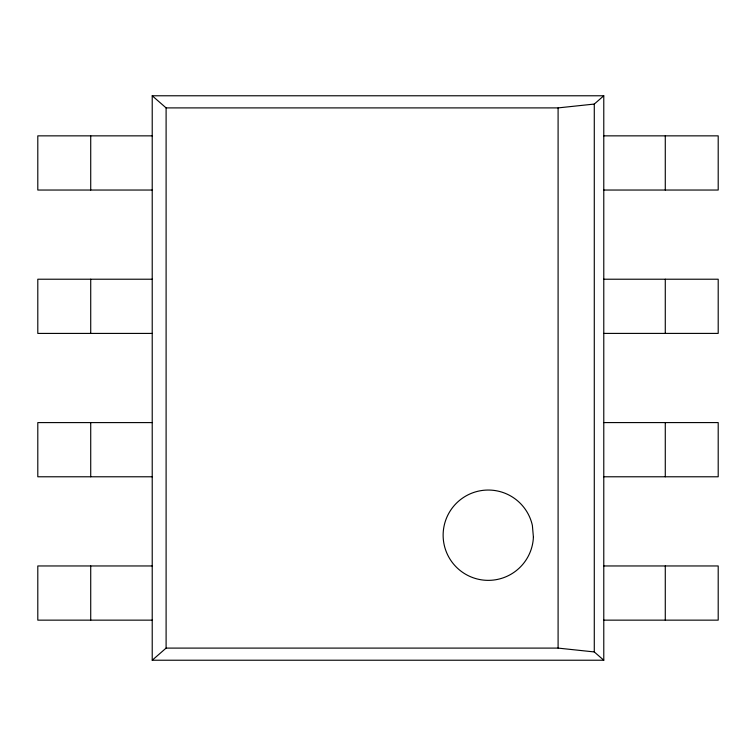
<?xml version="1.0" encoding="UTF-8"?>
<svg xmlns="http://www.w3.org/2000/svg" width="756" height="756" viewBox="0 0 756 756"><rect width="100%" height="100%" fill="white"/><g stroke="black" fill="none" stroke-linecap="round" stroke-linejoin="round"><path stroke-width="1.13" d="M152.221 95.776L166.103 107.9L558.098 107.9L594.282 104.063L603.779 95.776L603.779 660.224L152.221 660.224L152.221 95.776L603.779 95.776M152.221 660.224L166.103 648.1L558.098 648.1L594.282 651.937L603.779 660.224M152.221 135.853L37.8 135.853L37.8 190.039L152.221 190.039M603.779 135.853L718.2 135.853L718.2 190.039L603.779 190.039M152.221 279.219L37.8 279.219L37.8 333.415L152.221 333.415M603.779 279.219L718.2 279.219L718.2 333.405L603.779 333.405M152.221 422.595L37.8 422.595L37.8 476.781L152.221 476.781M603.779 422.585L718.2 422.585L718.2 476.781L603.779 476.781M152.221 565.96L37.8 565.96L37.8 620.147L152.221 620.147M603.779 565.96L718.2 565.96L718.2 620.147L603.779 620.147M665.28 135.853L665.28 190.039M665.28 279.219L665.28 333.405M665.28 422.585L665.28 476.781M665.28 565.96L665.28 620.147M594.282 104.063L594.282 651.937M558.098 107.9L558.098 648.1M166.103 107.9L166.103 648.1M90.72 135.853L90.72 190.039M90.72 279.219L90.72 333.415M90.72 422.595L90.72 476.781M90.72 565.96L90.72 620.147M533.405 537.157L532.375 525.411A45.152 45.152 0 0 0 460.782 499.395A45.152 45.152 0 0 0 467.463 575.269A45.152 45.152 0 0 0 533.405 537.157"/></g></svg>
